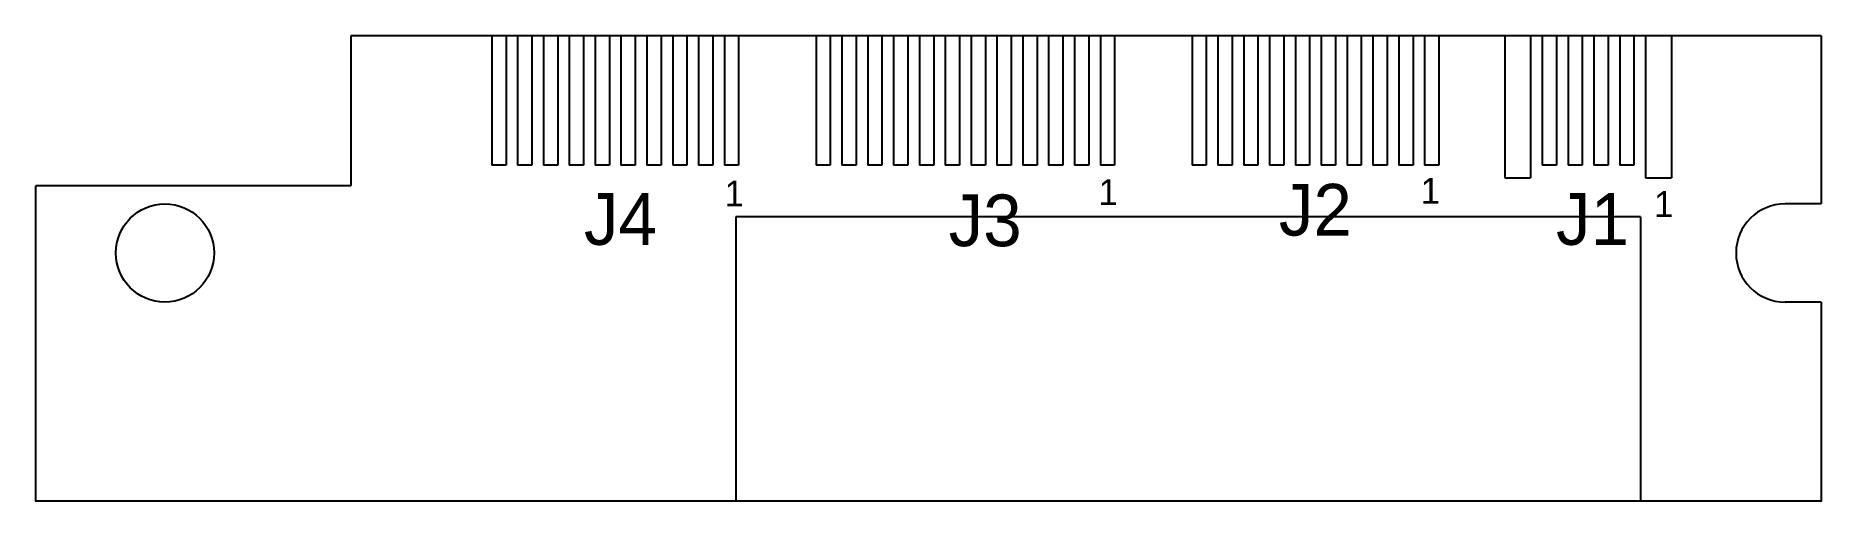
# Model space of a CAD drawing. Header units: millimetres. Extents: x 30.9 to 100, y 82 to 100.
import ezdxf

# ---------------------------------------------------------------- set-up
doc = ezdxf.new("R2010")
doc.units = ezdxf.units.MM
doc.layers.add('Outline', color=7, linetype='Continuous')
doc.styles.add('VCDSTYLE10', font='Sans Serif.ttf')

msp = doc.modelspace()

# ---------------------------------------------------------------- linework, layer by layer
at = {"layer": 'Outline'}
for p, q in [((43.1, 100), (43.1, 94.2)), ((100, 100), (43.1, 100)), ((48.55, 100), (48.55, 95)), ((49.1, 100), (49.1, 95)), ((49.55, 100), (49.55, 95)), ((50.1, 100), (50.1, 95)), ((50.55, 100), (50.55, 95)), ((51.1, 100), (51.1, 95)), ((51.55, 100), (51.55, 95)), ((52.1, 100), (52.1, 95)), ((52.55, 100), (52.55, 95)), ((53.1, 100), (53.1, 95)), ((53.55, 100), (53.55, 95)), ((54.1, 100), (54.1, 95)), ((54.55, 100), (54.55, 95)), ((55.1, 100), (55.1, 95)), ((55.55, 100), (55.55, 95)), ((56.1, 100), (56.1, 95)), ((56.55, 100), (56.55, 95)), ((57.1, 100), (57.1, 95)), ((57.55, 100), (57.55, 95)), ((58.1, 100), (58.1, 95)), ((61.1, 100), (61.1, 95)), ((61.65, 100), (61.65, 95)), ((62.1, 100), (62.1, 95)), ((62.65, 100), (62.65, 95)), ((63.1, 100), (63.1, 95)), ((63.65, 100), (63.65, 95)), ((64.1, 100), (64.1, 95)), ((64.65, 100), (64.65, 95)), ((65.1, 100), (65.1, 95)), ((65.65, 100), (65.65, 95)), ((66.1, 100), (66.1, 95)), ((66.65, 100), (66.65, 95)), ((67.1, 100), (67.1, 95)), ((67.65, 100), (67.65, 95)), ((68.1, 100), (68.1, 95)), ((68.65, 100), (68.65, 95)), ((69.1, 100), (69.1, 95)), ((69.65, 100), (69.65, 95)), ((70.1, 100), (70.1, 95)), ((70.65, 100), (70.65, 95)), ((71.1, 100), (71.1, 95)), ((71.65, 100), (71.65, 95)), ((72.1, 100), (72.1, 95)), ((72.65, 100), (72.65, 95)), ((75.65, 100), (75.65, 95)), ((76.2, 100), (76.2, 95)), ((76.65, 100), (76.65, 95)), ((77.2, 100), (77.2, 95)), ((77.65, 100), (77.65, 95)), ((78.2, 100), (78.2, 95)), ((78.65, 100), (78.65, 95)), ((79.2, 100), (79.2, 95)), ((79.65, 100), (79.65, 95)), ((80.2, 100), (80.2, 95)), ((80.65, 100), (80.65, 95)), ((81.2, 100), (81.2, 95)), ((81.65, 100), (81.65, 95)), ((82.2, 100), (82.2, 95)), ((82.65, 100), (82.65, 95)), ((83.2, 100), (83.2, 95)), ((83.65, 100), (83.65, 95)), ((84.2, 100), (84.2, 95)), ((84.65, 100), (84.65, 95)), ((85.2, 100), (85.2, 95)), ((87.75, 100), (87.75, 94.5)), ((88.75, 100), (88.75, 94.5)), ((89.2, 100), (89.2, 95)), ((89.75, 100), (89.75, 95)), ((90.2, 100), (90.2, 95)), ((90.75, 100), (90.75, 95)), ((91.2, 100), (91.2, 95)), ((91.75, 100), (91.75, 95)), ((92.2, 100), (92.2, 95)), ((92.75, 100), (92.75, 95)), ((93.2, 100), (93.2, 94.5)), ((94.2, 100), (94.2, 94.5)), ((100, 100), (100, 93.5)), ((49.1, 95), (48.55, 95)), ((50.1, 95), (49.55, 95)), ((51.1, 95), (50.55, 95)), ((52.1, 95), (51.55, 95)), ((53.1, 95), (52.55, 95)), ((54.1, 95), (53.55, 95)), ((55.1, 95), (54.55, 95)), ((56.1, 95), (55.55, 95)), ((57.1, 95), (56.55, 95)), ((58.1, 95), (57.55, 95)), ((61.65, 95), (61.1, 95)), ((62.65, 95), (62.1, 95)), ((63.65, 95), (63.1, 95)), ((64.65, 95), (64.1, 95)), ((65.65, 95), (65.1, 95)), ((66.65, 95), (66.1, 95)), ((67.65, 95), (67.1, 95)), ((68.65, 95), (68.1, 95)), ((69.65, 95), (69.1, 95)), ((70.65, 95), (70.1, 95)), ((71.65, 95), (71.1, 95)), ((72.65, 95), (72.1, 95)), ((76.2, 95), (75.65, 95)), ((77.2, 95), (76.65, 95)), ((78.2, 95), (77.65, 95)), ((79.2, 95), (78.65, 95)), ((80.2, 95), (79.65, 95)), ((81.2, 95), (80.65, 95)), ((82.2, 95), (81.65, 95)), ((83.2, 95), (82.65, 95)), ((84.2, 95), (83.65, 95)), ((85.2, 95), (84.65, 95)), ((89.75, 95), (89.2, 95)), ((90.528, 95), (90.2, 95)), ((90.75, 95), (90.528, 95)), ((91.75, 95), (91.2, 95)), ((92.75, 95), (92.2, 95)), ((43.1, 94.2), (30.9, 94.2)), ((87.75, 94.5), (88.75, 94.5)), ((93.2, 94.5), (94.2, 94.5)), ((100, 93.5), (98.6, 93.5)), ((93, 93), (58, 93)), ((58, 93), (58, 82)), ((93, 93), (93, 82)), ((100, 89.7), (98.6, 89.7))]:
    msp.add_line(p, q, dxfattribs=at)
msp.add_lwpolyline([(100, 89.7), (100, 82), (30.9, 82), (30.9, 94.2)], dxfattribs=at)
msp.add_circle((35.9, 91.6), 1.9, dxfattribs=at)
msp.add_arc((98.6, 91.6), 1.9, 90, 269.99997, dxfattribs=at)

# ---------------------------------------------------------------- texts
at = {"layer": 'Outline', "style": 'VCDSTYLE10'}
for s, height, p in [('1', 1, (57.558, 93.401)), ('1', 1, (72.03, 93.453)), ('J2', 2, (79.009, 92.272)), ('1', 1, (84.5, 93.504)), ('1', 1, (93.532, 92.991)), ('J4', 2, (52.118, 91.913)), ('J3', 2, (66.231, 91.862)), ('J1', 2, (89.735, 91.913))]:
    msp.add_text(s, height=height, dxfattribs=at).set_placement(p)

doc.saveas('drawing.dxf')
